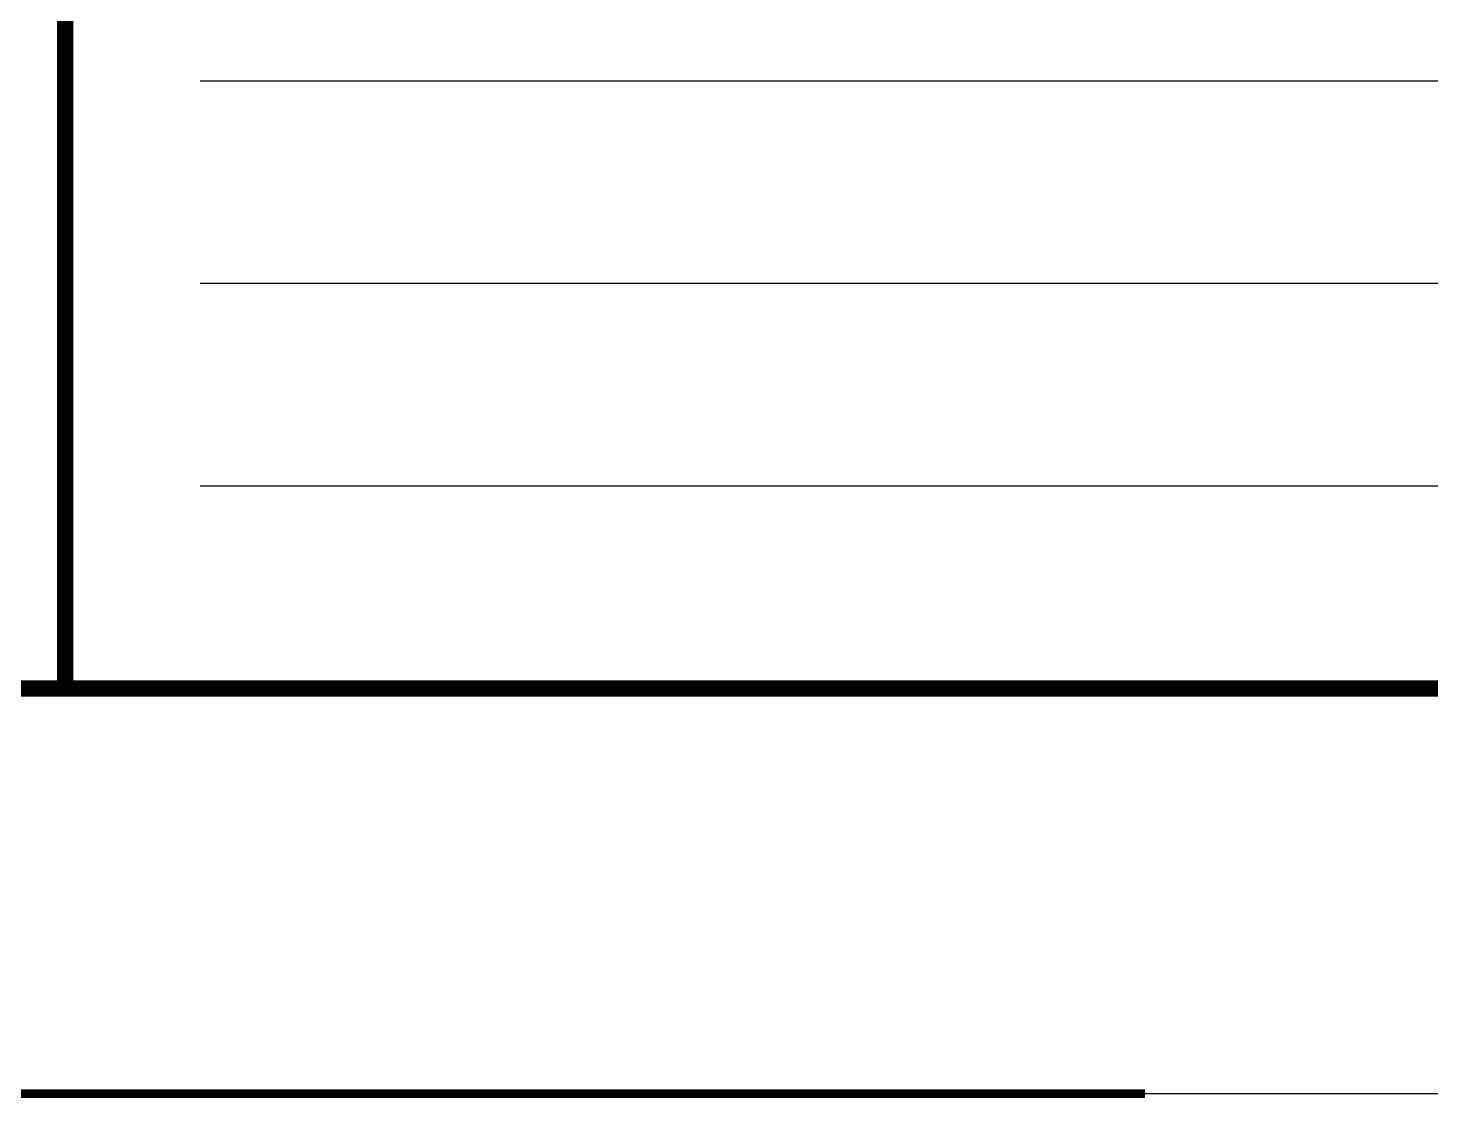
# Model space of a CAD drawing. Header units: inches. Extents: x 0 to 36, y 0 to 24.
# Drawn here: x 27.931 to 30.53, y -0.008 to 1.972 of the extents above; entities that cross this region are included whole.
import ezdxf

# ---------------------------------------------------------------- set-up
doc = ezdxf.new("R2010")
doc.units = ezdxf.units.IN
doc.header["$MEASUREMENT"] = 0
doc.layers.get('0').update_dxf_attribs({"linetype": 'CONTINUOUS'})
doc.layers.add('TRIM', color=7, linetype='CONTINUOUS')

msp = doc.modelspace()

# ---------------------------------------------------------------- linework, layer by layer
for p, q in [((28.25, 1.875), (35, 1.875)), ((28.25, 1.5), (35, 1.5)), ((28.25, 1.125), (35, 1.125))]:
    msp.add_line(p, q)
at = {"const_width": 0.03, "flags": 128}
msp.add_lwpolyline([(1, 23.25), (1, 0.75), (35.25, 0.75), (35.25, 23.25)], close=True, dxfattribs=at)
msp.add_lwpolyline([(35.25, 3.75), (28, 3.75), (28, 0.75)], dxfattribs=at)
at = {"const_width": 0.0156}
msp.add_lwpolyline([(1, -0.0002), (30, -0.0002)], dxfattribs=at)
at = {"layer": 'TRIM'}
msp.add_lwpolyline([(36, 24), (0, 24), (0, 0), (36, 0)], close=True, dxfattribs=at)

doc.saveas('drawing.dxf')
